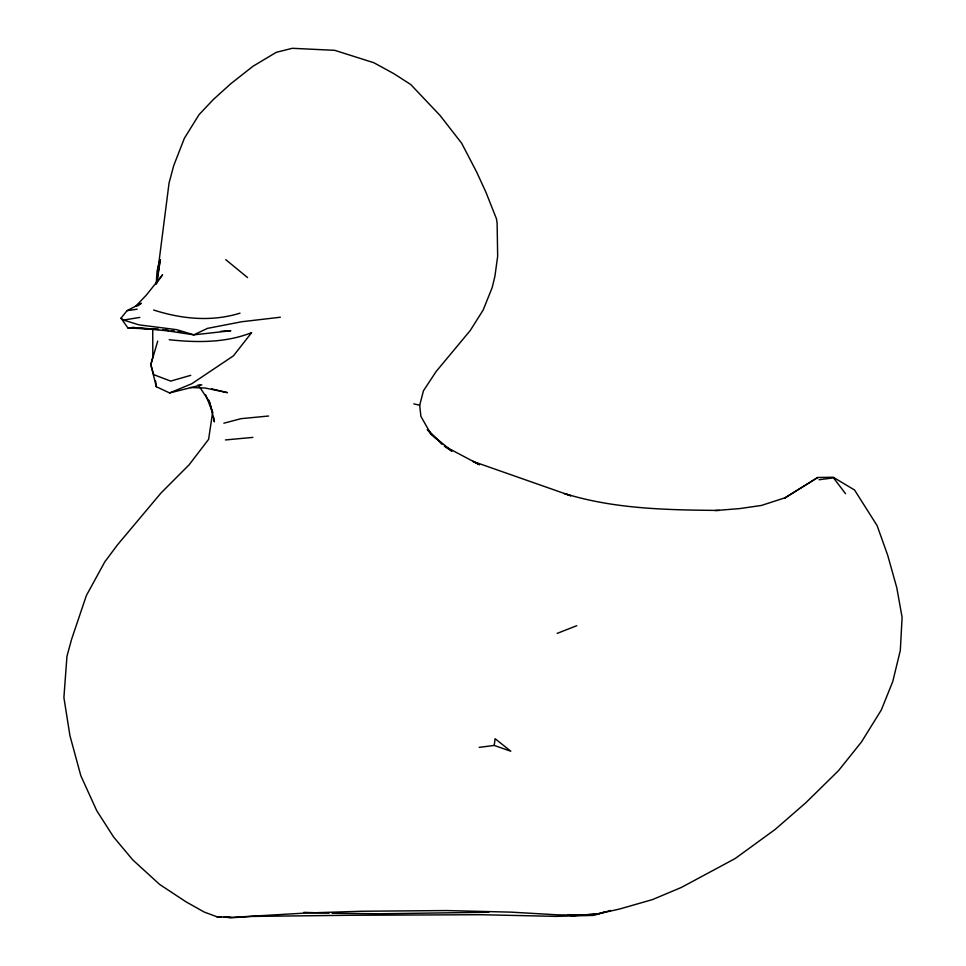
<?xml version="1.0" encoding="UTF-8"?>
<svg xmlns="http://www.w3.org/2000/svg" width="966" height="966" viewBox="0 0 966 966"><rect width="100%" height="100%" fill="white"/><g stroke="black" fill="none" stroke-linecap="round" stroke-linejoin="round"><path stroke-width="1.45" d="M156.178 284.233L157.096 271.06L159.366 261.701L158.605 267.497M157.011 279.089L156.54 283.461L156.915 280.563M157.639 273.257L157.953 270.335M158.267 267.425L169.062 182.997L173.687 165.705L184.361 138.319L198.984 114.737L213.269 99.57L230.898 83.644L253.044 66.219L276.252 52.333L292.3 48.3L334.731 50.329L373.878 62.742L393.899 73.694L410.755 84.537L440.013 115.413L461.651 143.222L476.6 171.936L485.922 192.222L496.452 218.775L497.128 223.158L497.659 256.328L494.906 276.324L492.201 287.482L483.181 310.014L470.213 330.553L436.161 371.463L423.47 390.759L419.679 405.213L420.91 416.37L430.848 433.867L435.92 438.673M494.23 745.438L495.099 738.7L510.809 751.222L494.23 745.438L479.184 747.358M157.398 279.971L160.259 259.685L156.432 283.219L162.554 274.791L146.337 295.113L135.59 306.355M208.62 399.924L212.629 412.397L208.608 439.337L189.107 464.815L161.02 492.986L117.478 544.86L104.823 561.826L86.385 595.503L71.581 639.323L66.956 656.312L63.901 697.561L69.938 735.681L80.806 775.662L96.709 810.619L113.517 836.894L132.765 859.885L159.692 884.482L186.172 901.918L204.285 912.085L216.891 916.746L231.079 917.446L306.367 913.003L362.081 911.252L446.606 910.552L511.485 912.158L557.648 914.85L580.675 915.176L597.338 913.993L619.266 909.115L652.4 899.624L681.344 887.452L735.186 858.533L775.203 829.396L805.885 802.686L838.464 770.699L861.443 742.021L881.318 709.974L892.777 681.489L900.312 650.432L902.099 617.298L896.774 587.69L887.742 555.414L877.116 525.625L854.524 489.979L833.211 477.24L817.719 477.494L784.549 498.142L817.719 477.494M157.724 341.119L150.841 364.617L156.287 386.702L169.605 392.945L201.87 384.854M158.412 329.394L127.935 327.993L120.992 318.176L127.065 310.654L141.338 303.239L137.715 305.944M169.605 392.945L191.811 383.731L233.446 355.826L251.619 332.642C225.633 342.978 196.629 342.689 169.219 339.73M557.189 633.382L576.75 625.702M785.068 497.78L761.389 505.46L739.763 508.575L715.19 510.567M610.536 910.455L593.74 915.382L556.162 916.372L480.259 914.705L348.436 915.285L251.848 916.432L232.371 917.7L223.931 917.181M190.761 375.327L170.668 381.111L153.642 374.615L150.841 364.617L152.821 357.022L152.713 328.681M605.911 911.578L597.338 913.993L571.727 915.659L568.08 915.007L580.675 915.176L571.727 915.659L568.914 914.56M223.858 423.205L240.981 418.676L268.584 416.02M240.003 313.165C211.385 322.052 181.668 319.022 153.606 310.014M120.992 318.176L123.551 320.072L139.828 317.416M127.065 310.654L137.1 309.229M819.023 479.74L833.525 477.868L845.552 493.711M280.357 317.234L241.766 321.738L207.436 328.392L193.816 334.84L167.529 330.843L132.765 327.486L127.935 327.993M197.523 385.277L200.421 384.987M225.44 439.941L252.826 437.405M220.767 331.29L230.802 330.746L193.816 334.84L176.621 329.66L138.995 324.854L123.551 320.072M488.868 912.254L379.227 913.776L332.183 913.256M719.356 510.434C667.397 509.963 614.63 509.106 564.579 493.566L570.846 495.763L472.772 461.337L479.51 464.731L444.324 446.111M303.867 912.363L329.201 913.172M190.423 387.535L205.082 388.006L227.481 392.667L211.614 388.815M226.829 917.241L231.079 917.446M132.765 327.486L137.039 327.8M139.889 328.005L148.45 328.633M152.725 328.935L158.436 329.358M162.711 329.817L168.398 330.517M171.248 330.867L174.097 331.217M165.874 330.179L168.664 330.529M171.453 330.879L174.242 331.229M413.834 403.885L419.679 405.213M445.254 446.872L451.955 451.231L430.848 433.867L427.226 429.556M225.718 259.637L247.55 277.544M427.6 429.508L441.993 444.36M199.189 386.303L209.864 402.568L214.392 421.9L213.389 416.467M205.625 394.804L212.629 412.397M155.598 381.039L156.287 386.702M221.142 916.963L216.891 916.746L221.105 917.012M181.21 332.099L178.36 331.749L181.21 332.099"/></g></svg>
